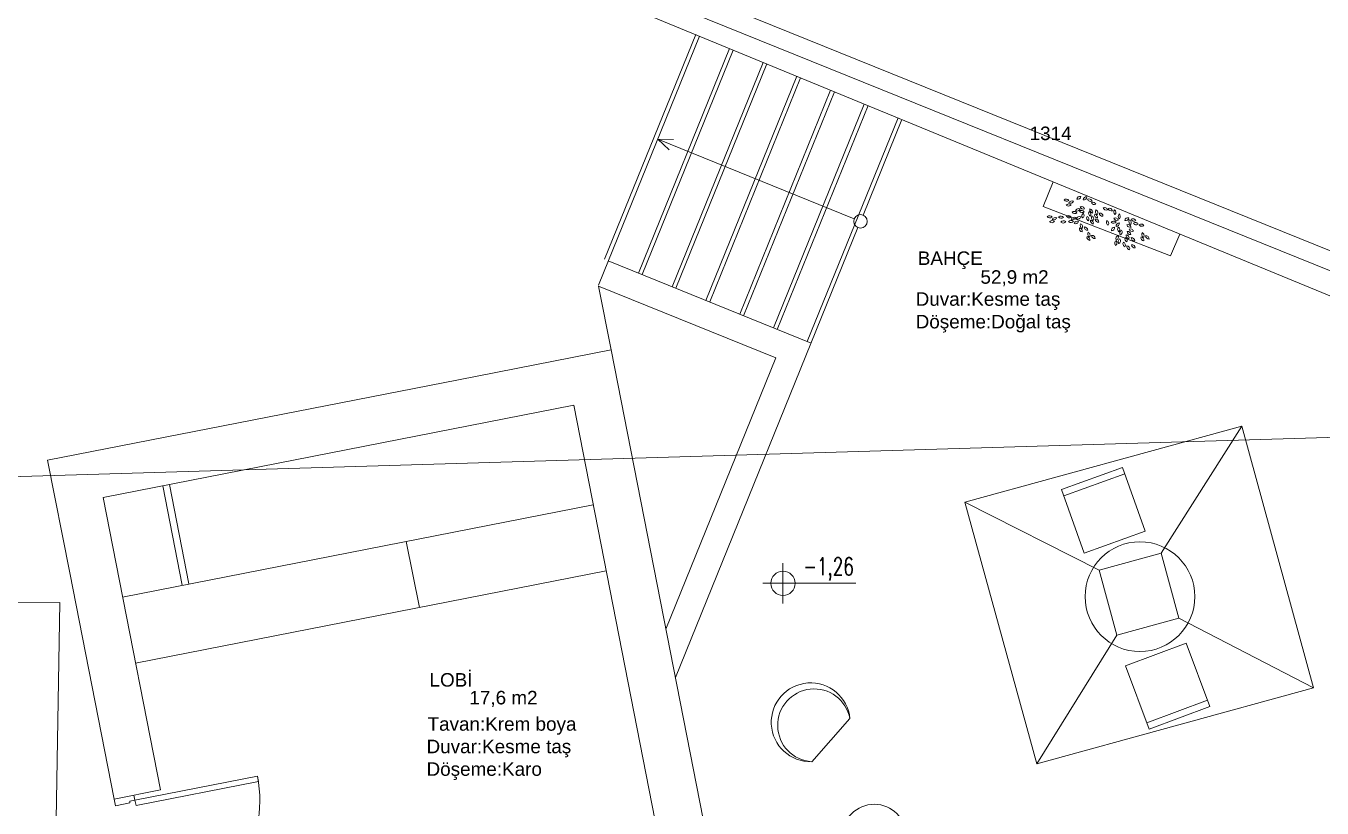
# Model space of a CAD drawing. Header units: inches. Extents: x 3473 to 6569, y -2621 to 2096.
# Drawn here: x 5083 to 6042, y 648 to 1227 of the extents above; entities that cross this region are included whole.
import ezdxf

# ---------------------------------------------------------------- set-up
doc = ezdxf.new("R2010")
doc.units = ezdxf.units.IN
doc.header["$MEASUREMENT"] = 0
doc.styles.add('Annotative', font='arial.ttf')
doc.styles.add('kot', font='simplex.shx', dxfattribs={"width": 0.7, "height": 24})

msp = doc.modelspace()

# ---------------------------------------------------------------- linework, layer by layer
at = {"color": 7, "lineweight": 0}
for p, q in [((6447.62, 884.19), (4340.18, 1736.11)), ((6427.75, 870.67), (4345.19, 1728.63)), ((6447.66, 898.89), (5233.8, 1389.76)), ((5506.75, 1034.88), (5581.56, 1219.28)), ((5511.31, 1054.09), (5578.79, 1220.42)), ((5536.33, 1043.94), (5603.76, 1210.14)), ((5539.11, 1042.81), (5606.53, 1208.99)), ((5561.35, 1033.78), (5628.72, 1199.85)), ((5564.13, 1032.66), (5631.49, 1198.71)), ((5586.37, 1023.63), (5653.68, 1189.57)), ((5589.15, 1022.51), (5656.46, 1188.42)), ((5611.39, 1013.48), (5678.65, 1179.28)), ((5614.17, 1012.36), (5681.42, 1178.14)), ((5636.4, 1003.33), (5703.61, 1169)), ((5639.18, 1002.21), (5706.39, 1167.85)), ((5661.42, 993.18), (5728.58, 1158.71)), ((5702.66, 1086.84), (5731.35, 1157.57)), ((5696.14, 1084.08), (5550.66, 1143.11)), ((5550.66, 1143.11), (5562.31, 1142.88)), ((5550.66, 1143.11), (5559.18, 1135.16)), ((5843.5, 1111.37), (5835.91, 1093.15)), ((5835.91, 1093.15), (5930.3, 1056.62)), ((5563.73, 744.4), (5698.9, 1077.57)), ((5930.3, 1056.62), (5937.06, 1072.82)), ((5514.09, 1052.96), (5664.2, 992.06)), ((5506.87, 1034.3), (5638.15, 981.04)), ((5506.87, 1034.3), (5516.12, 987.12)), ((5516.12, 987.12), (5403.27, 964.98)), ((5625.34, 430.29), (5516.12, 987.12)), ((5556.69, 780.26), (5638.15, 981.04)), ((5403.27, 964.98), (5099.07, 905.32)), ((5140.15, 877.71), (5488.51, 946.04)), ((5140.15, 877.71), (5488.51, 946.04)), ((5488.51, 946.04), (5557.36, 595.01)), ((6480.64, 935.13), (4918.34, 888.47)), ((5778.08, 874.19), (5983.05, 930.45)), ((5923.25, 836.5), (5983.05, 930.45)), ((5983.05, 930.45), (6036.17, 736.93)), ((5115.43, 821.9), (5099.07, 905.32)), ((5099.07, 905.32), (5115.43, 821.9)), ((5849.59, 883.73), (5894.8, 899.87)), ((5851.28, 879.02), (5896.48, 895.17)), ((5911.62, 852.79), (5894.8, 899.87)), ((5184.31, 886.37), (5198.74, 812.77)), ((5189.22, 887.33), (5203.65, 813.74)), ((5849.59, 883.73), (5866.42, 836.64)), ((5149.77, 828.64), (5140.15, 877.71)), ((5149.77, 828.64), (5140.15, 877.71)), ((5877.47, 823.93), (5778.08, 874.19)), ((5831.2, 680.66), (5778.08, 874.19)), ((5154.58, 804.11), (5502.95, 872.44)), ((5364.58, 845.3), (5374.21, 796.24)), ((5866.42, 836.64), (5911.62, 852.79)), ((5877.47, 823.93), (5923.25, 836.5)), ((5923.25, 836.5), (5936.43, 788.47)), ((5182.61, 661.24), (5149.77, 828.64)), ((5643.41, 829.27), (5643.41, 799.27)), ((5115.43, 821.9), (5148.26, 654.5)), ((5164.21, 755.05), (5512.57, 823.38)), ((5890.65, 775.9), (5877.47, 823.93)), ((5628.41, 814.27), (5697.39, 814.27)), ((5107.98, 800), (4321.63, 798.52)), ((5105.44, 639.31), (5107.98, 800)), ((5936.43, 788.47), (5890.65, 775.9)), ((5936.43, 788.47), (6036.17, 736.93)), ((5890.65, 775.9), (5831.2, 680.66)), ((5896.9, 753.15), (5941.87, 769.92)), ((5941.87, 769.92), (5959.35, 723.08)), ((5914.38, 706.3), (5896.9, 753.15)), ((6036.17, 736.93), (5831.2, 680.66)), ((5912.63, 710.98), (5957.6, 727.76)), ((5914.38, 706.3), (5959.35, 723.08)), ((5664.7, 682.18), (5692.95, 714.18)), ((5254.39, 671.44), (5163.71, 653.66)), ((5164.48, 649.73), (5255.16, 667.52)), ((5255.16, 667.52), (5254.39, 671.44)), ((5148.26, 654.5), (5182.61, 661.24)), ((5149.23, 649.59), (5148.26, 654.5)), ((5163.71, 653.66), (5159.79, 652.89)), ((5159.79, 652.89), (5160.02, 651.71)), ((5162.98, 657.39), (5163.71, 653.66)), ((5163.71, 653.66), (5164.48, 649.73)), ((5160.02, 651.71), (5149.23, 649.59))]:
    msp.add_line(p, q, dxfattribs=at)
for centre, radius in [((5700.78, 1082.2), 5), ((5907.65, 804.38), 40.61), ((5643.41, 814.27), 9), ((5711.02, 627), 23.66), ((5711.02, 627), 23.66)]:
    msp.add_circle(centre, radius, dxfattribs=at)
for centre, radius, start, end in [((5853.02, 1096.28), 2.4, 33.83803, 130.99431), ((5853.44, 1099.43), 2.4, 213.83803, 310.99431), ((5855.11, 1092.73), 2.4, 48.83803, 145.99431), ((5854.7, 1095.87), 2.4, 228.83803, 325.99431), ((5857.37, 1095.02), 2.4, 63.83803, 160.99431), ((5856.16, 1097.95), 2.4, 243.83803, 340.99431), ((5863.41, 1098.33), 2.4, 78.83803, 175.99431), ((5861.48, 1100.85), 2.4, 258.83803, 355.99431), ((5867.96, 1097.89), 2.4, 78.83803, 175.99431), ((5866.03, 1100.41), 2.4, 258.83803, 355.99431), ((5869.97, 1096.35), 2.4, 18.83803, 115.99431), ((5871.19, 1099.28), 2.4, 198.83803, 295.99431), ((5872.75, 1094.02), 2.4, 18.83803, 115.99431), ((5873.97, 1096.95), 2.4, 198.83803, 295.99431), ((5840.63, 1083.94), 2.4, 33.83803, 130.99431), ((5841.05, 1087.09), 2.4, 213.83803, 310.99431), ((5844.97, 1082.68), 2.4, 63.83803, 160.99431), ((5843.76, 1085.61), 2.4, 243.83803, 340.99431), ((5849.01, 1083.75), 2.4, 33.83803, 130.99431), ((5849.42, 1086.9), 2.4, 213.83803, 310.99431), ((5854.75, 1084.06), 2.4, 33.83803, 130.99431), ((5855.17, 1087.21), 2.4, 213.83803, 310.99431), ((5859.09, 1082.8), 2.4, 63.83803, 160.99431), ((5857.88, 1085.74), 2.4, 243.83803, 340.99431), ((5859.01, 1087.21), 2.4, 33.83803, 130.99431), ((5859.43, 1090.36), 2.4, 213.83803, 310.99431), ((5862.31, 1089.32), 2.4, 63.83803, 160.99431), ((5861.1, 1092.25), 2.4, 243.83803, 340.99431), ((5862.84, 1083.31), 2.4, 63.83803, 160.99431), ((5861.63, 1086.25), 2.4, 243.83803, 340.99431), ((5864.44, 1087.96), 2.4, 33.83803, 130.99431), ((5864.86, 1091.1), 2.4, 213.83803, 310.99431), ((5864.41, 1090.8), 2.4, 18.83803, 115.99431), ((5865.63, 1093.73), 2.4, 198.83803, 295.99431), ((5867, 1086.18), 2.4, 119.68699, 216.84327), ((5863.89, 1086.82), 2.4, 299.68699, 36.84327), ((5870.56, 1084.66), 2.4, 149.68699, 246.84327), ((5867.54, 1083.67), 2.4, 329.68699, 66.84327), ((5872.03, 1088.17), 2.4, 149.68699, 246.84327), ((5869.01, 1087.18), 2.4, 329.68699, 66.84327), ((5872.96, 1090.71), 2.4, 164.68699, 261.84327), ((5870.3, 1088.97), 2.4, 344.68699, 81.84327), ((5874.09, 1085), 2.4, 149.68699, 246.84327), ((5871.07, 1084), 2.4, 329.68699, 66.84327), ((5876.48, 1086.96), 2.4, 164.68699, 261.84327), ((5873.83, 1085.21), 2.4, 344.68699, 81.84327), ((5877.11, 1089.42), 2.4, 149.68699, 246.84327), ((5874.09, 1088.42), 2.4, 329.68699, 66.84327), ((5877.88, 1085.95), 2.4, 359.68699, 96.84327), ((5879.99, 1088.32), 2.4, 179.68699, 276.84327), ((5881.37, 1090.06), 2.4, 14.68699, 111.84327), ((5882.8, 1092.89), 2.4, 194.68699, 291.84327), ((5884.95, 1089.47), 2.4, 14.68699, 111.84327), ((5886.38, 1092.31), 2.4, 194.68699, 291.84327), ((5890.61, 1089.13), 2.4, 134.68699, 231.84327), ((5889.28, 1082.42), 2.4, 14.68699, 111.84327), ((5890.71, 1085.26), 2.4, 194.68699, 291.84327), ((5887.44, 1088.95), 2.4, 314.68699, 51.84327), ((5893.9, 1085.97), 2.4, 134.68699, 231.84327), ((5890.73, 1085.79), 2.4, 314.68699, 51.84327), ((5898.77, 1082.49), 2.4, 74.68699, 171.84327), ((5897.03, 1085.15), 2.4, 254.68699, 351.84327), ((5842.71, 1080.39), 2.4, 48.83803, 145.99431), ((5842.3, 1083.54), 2.4, 228.83803, 325.99431), ((5851.09, 1080.2), 2.4, 48.83803, 145.99431), ((5850.68, 1083.35), 2.4, 228.83803, 325.99431), ((5856.83, 1080.51), 2.4, 48.83803, 145.99431), ((5856.42, 1083.66), 2.4, 228.83803, 325.99431), ((5861.14, 1079.91), 2.4, 63.83803, 160.99431), ((5859.93, 1082.84), 2.4, 243.83803, 340.99431), ((5865.18, 1076.69), 2.4, 164.68699, 261.84327), ((5862.52, 1074.95), 2.4, 344.68699, 81.84327), ((5865.8, 1079.15), 2.4, 149.68699, 246.84327), ((5862.79, 1078.16), 2.4, 329.68699, 66.84327), ((5866.58, 1075.68), 2.4, 359.68699, 96.84327), ((5868.69, 1078.05), 2.4, 179.68699, 276.84327), ((5873.46, 1082.54), 2.4, 164.68699, 261.84327), ((5870.81, 1080.8), 2.4, 344.68699, 81.84327), ((5874.86, 1081.53), 2.4, 359.68699, 96.84327), ((5876.97, 1083.9), 2.4, 179.68699, 276.84327), ((5885.16, 1081.51), 2.4, 149.68699, 246.84327), ((5882.14, 1080.51), 2.4, 329.68699, 66.84327), ((5888.28, 1079.97), 2.4, 44.68699, 141.84327), ((5888.09, 1083.14), 2.4, 224.68699, 321.84327), ((5888.89, 1075.5), 2.4, 89.68699, 186.84327), ((5886.52, 1077.61), 2.4, 269.68699, 6.84327), ((5892.38, 1078.63), 2.4, 89.68699, 186.84327), ((5890.01, 1080.74), 2.4, 269.68699, 6.84327), ((5893.55, 1076.25), 2.4, 134.68699, 231.84327), ((5890.38, 1076.07), 2.4, 314.68699, 51.84327), ((5895.16, 1073.59), 2.4, 119.68699, 216.84327), ((5892.05, 1074.24), 2.4, 299.68699, 36.84327), ((5898.82, 1077.35), 2.4, 14.68699, 111.84327), ((5900.25, 1080.18), 2.4, 194.68699, 291.84327), ((5898.4, 1072.37), 2.4, 359.68699, 96.84327), ((5900.51, 1074.74), 2.4, 179.68699, 276.84327), ((5901.85, 1082.18), 2.4, 149.68699, 246.84327), ((5900.57, 1074.2), 2.4, 14.68699, 111.84327), ((5902, 1077.04), 2.4, 194.68699, 291.84327), ((5898.83, 1081.19), 2.4, 329.68699, 66.84327), ((5902.53, 1081.6), 2.4, 29.68699, 126.84327), ((5903.18, 1084.71), 2.4, 209.68699, 306.84327), ((5904.27, 1078.88), 2.4, 29.68699, 126.84327), ((5904.91, 1081.98), 2.4, 209.68699, 306.84327), ((5908.46, 1077.8), 2.4, 29.68699, 126.84327), ((5909.11, 1080.91), 2.4, 209.68699, 306.84327), ((5870.78, 1070.46), 2.4, 164.68699, 261.84327), ((5868.13, 1068.72), 2.4, 344.68699, 81.84327), ((5871.41, 1072.92), 2.4, 149.68699, 246.84327), ((5868.39, 1071.93), 2.4, 329.68699, 66.84327), ((5872.18, 1069.45), 2.4, 359.68699, 96.84327), ((5874.3, 1071.82), 2.4, 179.68699, 276.84327), ((5891.35, 1065.75), 2.4, 119.68699, 216.84327), ((5888.24, 1066.39), 2.4, 299.68699, 36.84327), ((5892.27, 1069.29), 2.4, 104.68699, 201.84327), ((5889.43, 1070.72), 2.4, 284.68699, 21.84327), ((5893.9, 1067.12), 2.4, 119.68699, 216.84327), ((5890.79, 1067.77), 2.4, 299.68699, 36.84327), ((5897.46, 1065.61), 2.4, 149.68699, 246.84327), ((5894.45, 1064.62), 2.4, 329.68699, 66.84327), ((5898.93, 1069.12), 2.4, 149.68699, 246.84327), ((5895.92, 1068.13), 2.4, 329.68699, 66.84327), ((5899.86, 1071.66), 2.4, 164.68699, 261.84327), ((5897.21, 1069.91), 2.4, 344.68699, 81.84327), ((5901.37, 1067.76), 2.4, 359.68699, 96.84327), ((5903.49, 1070.13), 2.4, 179.68699, 276.84327), ((5910.75, 1070.14), 2.4, 164.68699, 261.84327), ((5908.1, 1068.4), 2.4, 344.68699, 81.84327), ((5911.38, 1072.6), 2.4, 149.68699, 246.84327), ((5908.36, 1071.61), 2.4, 329.68699, 66.84327), ((5912.15, 1069.13), 2.4, 359.68699, 96.84327), ((5914.26, 1071.5), 2.4, 179.68699, 276.84327), ((5900.37, 1063.49), 2.4, 164.68699, 261.84327), ((5897.71, 1061.74), 2.4, 344.68699, 81.84327), ((5901.77, 1062.48), 2.4, 359.68699, 96.84327), ((5903.88, 1064.85), 2.4, 179.68699, 276.84327), ((5663.91, 711.35), 29.18, 5.58222, 271.55232), ((5666.46, 709.09), 26.97, 10.88556, 266.24897)]:
    msp.add_arc(centre, radius, start, end, dxfattribs=at)
at = {"color": 7, "lineweight": 0, "extrusion": (0, 0, -1)}
msp.add_ellipse((5163.71, 653.66), major_axis=(-90.67, -17.78), ratio=1, start_param=3.141585, end_param=4.712381, dxfattribs=at)

# ---------------------------------------------------------------- texts
at = {"color": 7, "style": 'Annotative'}
for s, p in [('1314', (5825.96, 1142.34)), ('52,9 m2', (5789.59, 1036)), ('Duvar:Kesme taş', (5741.62, 1019.7)), ('Döşeme:Doğal taş', (5741.62, 1002.97)), ('17,6 m2', (5411.26, 724.62)), ('Tavan:Krem boya', (5380.29, 705.13)), ('Duvar:Kesme taş', (5379.54, 688.47)), ('Döşeme:Karo', (5379.54, 671.74))]:
    msp.add_text(s, height=10, dxfattribs=at).set_placement(p)
at = {"color": 7, "lineweight": 0, "style": 'Annotative'}
for s, p in [('BAHÇE', (5743.21, 1049.93)), ('LOBİ', (5381.75, 737.77))]:
    msp.add_text(s, height=10, dxfattribs=at).set_placement(p)
at = {"color": 7, "lineweight": 0, "style": 'kot', "width": 0.7}
msp.add_text('-1,26', height=13, dxfattribs=at).set_placement((5658.41, 820.27))

doc.saveas('drawing.dxf')
